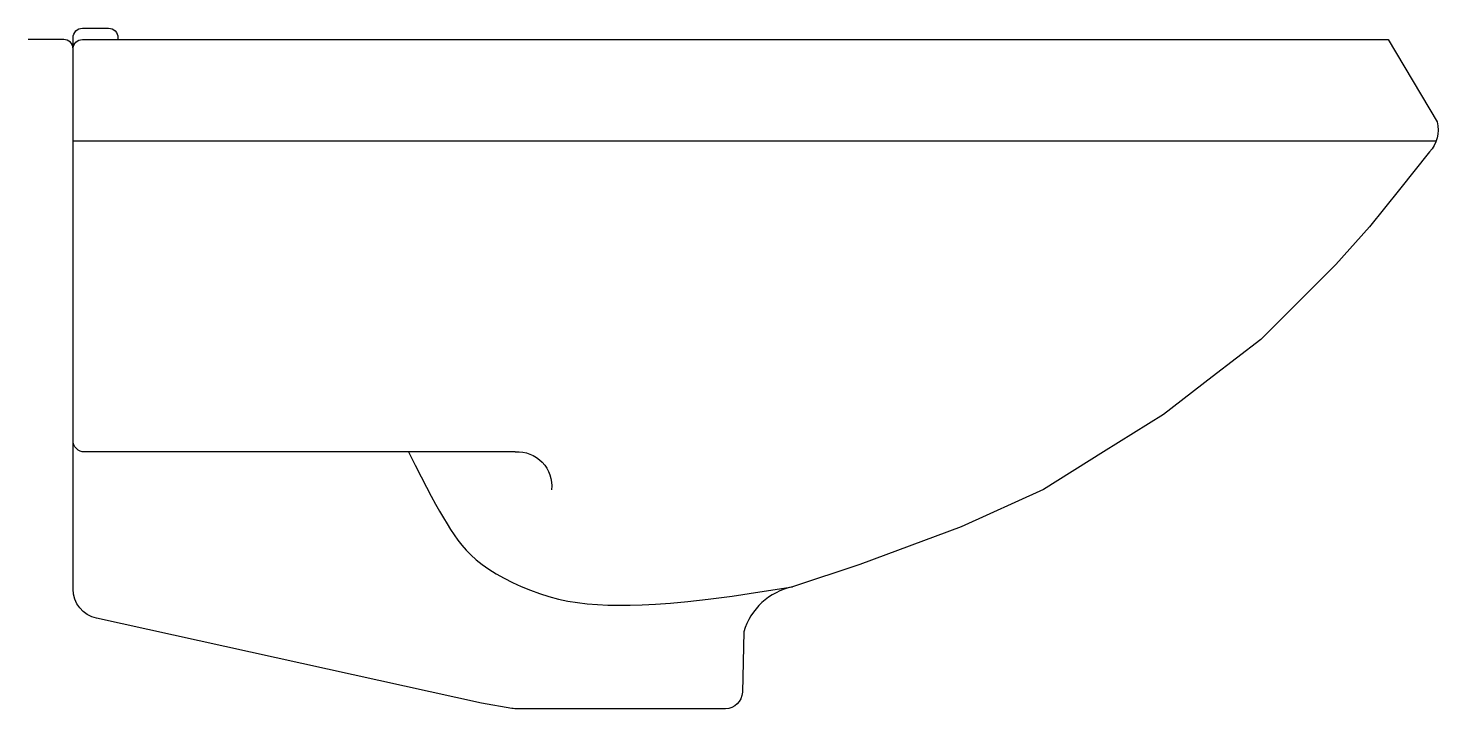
# Model space of a CAD drawing. Extents: x -833.742 to -833.366, y 509.66 to 509.842.
import ezdxf

# ---------------------------------------------------------------- set-up
doc = ezdxf.new("R2010")
doc.units = 0
doc.header["$LTSCALE"] = 50
doc.header["$MEASUREMENT"] = 0
doc.layers.add('A-PECAS', color=2, linetype='CONTINUOUS')
doc.layers.add('ESC1-50', color=1, linetype='CONTINUOUS')

# ---------------------------------------------------------------- blocks, each defined once
blk = doc.blocks.new('L-910-E')
at = {"layer": 'A-PECAS'}
blk.add_lwpolyline([(-0.192, 0.654, -0.276872), (-0.179, 0.642), (-0.17861, 0.62589, 0.407089), (-0.17411, 0.6215), (-0.11792, 0.6215, 0.043778), (-0.11705, 0.62158), (-0.109, 0.623), (-0.00628, 0.64562, 0.35207), (0, 0.65343), (0, 0.693), (0, 0.7975), (0, 0.8005, 0.414214), (-0.0025, 0.803), (-0.00948, 0.803, 0.414214), (-0.01198, 0.8005), (-0.01198, 0.8), (-0.351, 0.8), (-0.364, 0.778, 0.254055), (-0.362, 0.77), (-0.354, 0.76), (-0.346, 0.75), (-0.337, 0.74), (-0.327, 0.73), (-0.317, 0.72), (-0.304, 0.71), (-0.291, 0.7), (-0.275, 0.69), (-0.259, 0.68), (-0.237, 0.67), (-0.21, 0.66)], format="xyb", close=True, dxfattribs=at)
at = {"layer": 'ESC1-50'}
for points in [[(0, 0.7975, 0.414214), (-0.0025, 0.8), (-0.01198, 0.8)], [(0, 0.7975, -0.414214), (0.0025, 0.8), (0.01198, 0.8)], [(-0.118, 0.69), (-0.003, 0.69, 0.414214), (0, 0.693)]]:
    blk.add_lwpolyline(points, format="xyb", dxfattribs=at)
for points in [[(0, 0.773), (-0.36379, 0.773)], [(-0.0895, 0.69), (-0.09127, 0.68648), (-0.09286, 0.68337), (-0.09428, 0.68064), (-0.09557, 0.67823), (-0.09674, 0.67609), (-0.09781, 0.67418), (-0.09882, 0.67244), (-0.09979, 0.67083), (-0.10074, 0.66931), (-0.1017, 0.66785), (-0.10269, 0.66645), (-0.10374, 0.6651), (-0.10489, 0.66379), (-0.10616, 0.66251), (-0.10758, 0.66125), (-0.10917, 0.66), (-0.11095, 0.65875), (-0.11291, 0.65752), (-0.11503, 0.65632), (-0.11727, 0.65518), (-0.11961, 0.6541), (-0.12203, 0.6531), (-0.1245, 0.6522), (-0.127, 0.65142), (-0.1295, 0.65076), (-0.13203, 0.65023), (-0.13459, 0.64982), (-0.13721, 0.64951), (-0.13991, 0.64929), (-0.1427, 0.64916), (-0.14562, 0.64911), (-0.14867, 0.64913), (-0.1519, 0.64921), (-0.15544, 0.64938), (-0.15945, 0.64967), (-0.16408, 0.65011), (-0.1695, 0.65073), (-0.17585, 0.65157), (-0.1833, 0.65265), (-0.192, 0.654)]]:
    blk.add_lwpolyline(points, dxfattribs=at)
blk.add_arc((-0.11866, 0.68093), 0.00909, 85.8303, 186.4459, dxfattribs=at)

msp = doc.modelspace()

# ---------------------------------------------------------------- block references
at = {"layer": 'A-PECAS', "xscale": -1}
msp.add_blockref('L-910-E', (-833.73036, 509.03875), dxfattribs=at)

doc.saveas('drawing.dxf')
